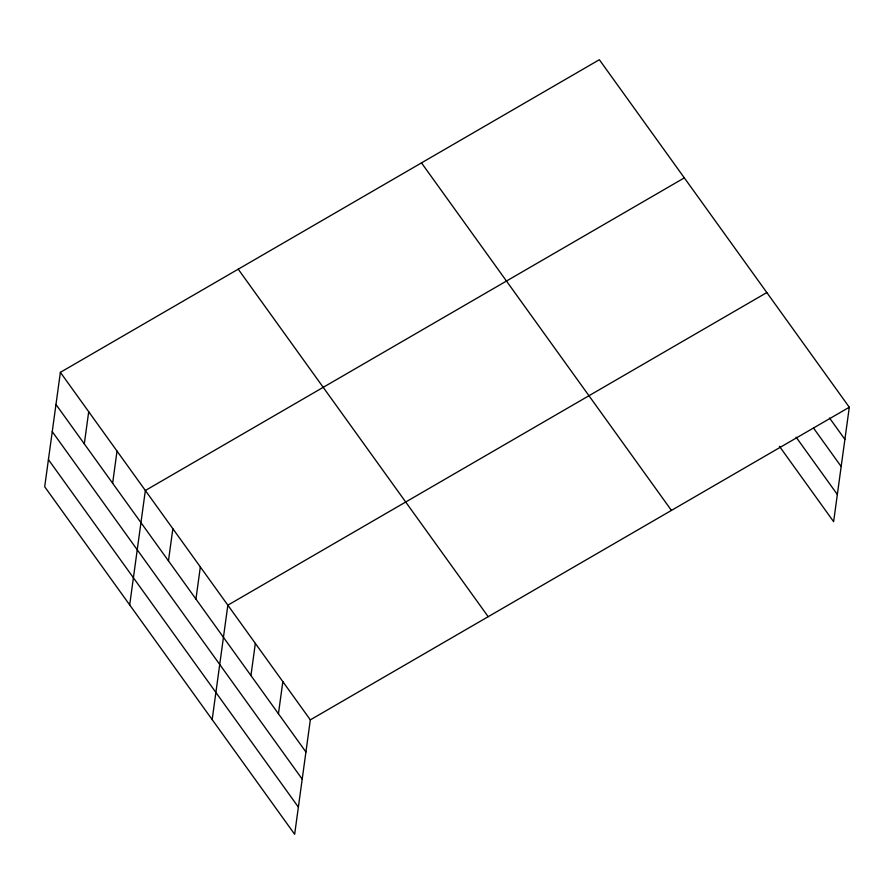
<?xml version="1.0" encoding="UTF-8"?>
<svg xmlns="http://www.w3.org/2000/svg" width="894" height="894" viewBox="0 0 894 894"><rect width="100%" height="100%" fill="white"/><g stroke="black" fill="none" stroke-linecap="round" stroke-linejoin="round"><path stroke-width="1.34" d="M60.379 372.34L44.7 486.761L294.651 834.281L310.33 719.86L60.379 372.34L599.349 59.719L849.3 407.239L833.621 521.66L779.445 446.329M84.304 443.86L88.707 411.732M112.633 483.252L117.025 451.112M129.686 604.914L145.353 490.504L684.335 177.872M168.452 560.862L172.855 528.723M195.942 599.081L200.345 566.952M212.169 719.603L227.847 605.182L766.817 292.562M250.935 675.54L255.338 643.412M278.436 713.77L282.839 681.63M310.33 719.86L849.3 407.239M829.531 418.001L844.897 439.367M813.685 428.293L841.176 466.523M796.107 437.155L837.343 494.505M421.487 162.887L671.439 510.407M238.229 269.183L488.191 616.692M55.976 404.479L305.927 751.988M52.254 431.634L302.206 779.143M48.421 459.605L298.373 807.126"/></g></svg>
